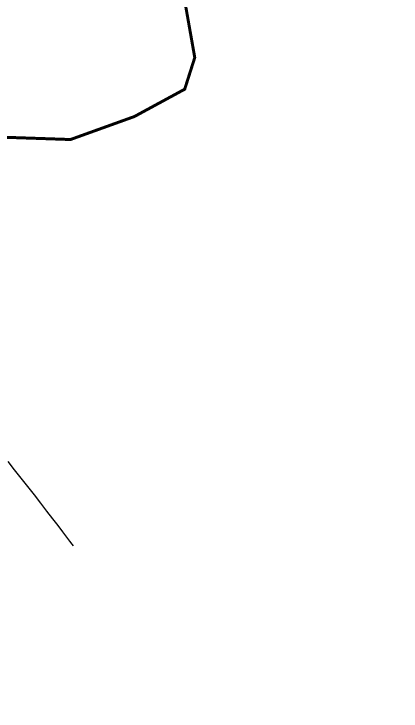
# Model space of a CAD drawing. Header units: metres. Extents: x 708868 to 711043, y 5411316 to 5413138.
# Drawn here: x 710529.5 to 710659.4, y 5412401.1 to 5412634.7 of the extents above; entities that cross this region are included whole.
import ezdxf

# ---------------------------------------------------------------- set-up
doc = ezdxf.new("R2010")
doc.units = ezdxf.units.M
doc.linetypes.add('DASHED', pattern=[0.75, 0.5, -0.25])
for name, color, linetype in [('C-ANNO-TABL', 1, 'Continuous'), ('Rionegro 2010_Contours', 7, 'Continuous'), ('Rionegro 2014_Contours', 7, 'Continuous'), ('Rionegro 2018_Contours', 7, 'Continuous')]:
    doc.layers.add(name, color=color, linetype=linetype)

msp = doc.modelspace()

# ---------------------------------------------------------------- linework, layer by layer
at = {"layer": 'C-ANNO-TABL', "color": 4, "linetype": 'DASHED', "true_color": 0x3dffff, "const_width": 1, "flags": 128}
msp.add_lwpolyline([(711042.54, 5413065.08), (710960.96, 5413110.4), (710928.51, 5413129.62), (710904.96, 5413136.48), (710878.34, 5413137.92), (710860.98, 5413136.79), (710843.25, 5413130), (710825.89, 5413114.54), (710808.92, 5413089.66), (710785.53, 5413050.07), (710767.48, 5413018.5), (710750.58, 5412962.4), (710732.95, 5412902.16), (710722.63, 5412876.69), (710711.1, 5412854.24), (710709.27, 5412838.47), (710712.25, 5412799.16), (710711.4, 5412767.16), (710706.84, 5412750.08), (710696.97, 5412735.65), (710677.97, 5412728.44), (710654.04, 5412726.54), (710627.07, 5412724.64), (710606.56, 5412720.47), (710589.8, 5412712.38), (710580.58, 5412698.73), (710577.45, 5412692.07), (710576.62, 5412681.45), (710581.7, 5412658.89), (710586.52, 5412640.58), (710590.14, 5412620.11), (710586.76, 5412609.51), (710569.89, 5412600.36), (710548.45, 5412592.65), (710519.16, 5412593.65), (710507.9, 5412592.67), (710498.04, 5412592.91), (710476.65, 5412590.53), (710453.44, 5412584.65), (710430.06, 5412578.87), (710407.17, 5412571.65), (710393.36, 5412565.35), (710390.57, 5412558.78), (710388.56, 5412550.53), (710383.7, 5412533.01), (710380.56, 5412521.69), (710371.65, 5412514.46), (710365.86, 5412509.89), (710362.01, 5412504.59), (710331.38, 5412455.85), (710322.46, 5412437.3), (710314.75, 5412419.96), (710310.91, 5412404.45), (710310.19, 5412389.52), (710312.36, 5412375.55), (710316.7, 5412365.43), (710327.06, 5412353.87), (710331.95, 5412345.85), (710336.14, 5412343.08), (710341.7, 5412343.55), (710347.66, 5412345.73), (710357.76, 5412346.03), (710373.48, 5412344.55), (710380.94, 5412341.93), (710387.56, 5412337.03), (710390.34, 5412331.13), (710393.23, 5412321.91), (710394.37, 5412314.08), (710391.95, 5412287.73), (710391.95, 5412242), (710398.77, 5412181.36), (710397.17, 5412154.92), (710391.09, 5412141.08), (710382.35, 5412135.26), (710365.93, 5412125.12), (710349.52, 5412122.86), (710314.94, 5412100.53), (710310.16, 5412097.45), (710304.08, 5412096.97), (710288.95, 5412103.64), (710260.4, 5412118.75), (710227.16, 5412131.8), (710192.2, 5412139.84), (710067.13, 5412167.23), (710056.51, 5412173.82), (710010.25, 5412214.54), (709997.9, 5412231.7), (709990.99, 5412235.84), (709981.95, 5412236.81), (709941.87, 5412226.35), (709906.21, 5412219.68), (709872.55, 5412206.97), (709858.98, 5412200.97), (709841.48, 5412178.77), (709831.7, 5412162.57), (709826.82, 5412138.12), (709826.1, 5412113.87), (709847.99, 5412057.97), (709847.99, 5412027.52), (709841.15, 5411995.84), (709821.68, 5411967.67), (709785.13, 5411896), (709764.5, 5411870.43), (709729.92, 5411841.63), (709687.88, 5411828.1), (709653.61, 5411828.39), (709636.8, 5411836.29), (709611.99, 5411871.53), (709572.15, 5411935.23), (709533.47, 5411953.88), (709461.2, 5411963.08), (709400.58, 5411961.74), (709328.3, 5411946.17), (709283.9, 5411933.17), (709246.82, 5411886.15), (709230.21, 5411871.99), (709186.77, 5411865.79), (709143.57, 5411868.97), (709131.37, 5411871.68), (709115.44, 5411870.35), (709084.2, 5411857.65), (709062.64, 5411854.33), (708913.41, 5411851.54)], dxfattribs=at)
at = {"layer": 'Rionegro 2010_Contours'}
msp.add_polyline3d([(710527.41, 5412484.71, 249), (710529.56, 5412482.01, 249), (710531.77, 5412479.21, 249), (710534.01, 5412476.37, 249), (710536.22, 5412473.54, 249), (710538.38, 5412470.76, 249), (710540.45, 5412468.08, 249), (710542.39, 5412465.56, 249), (710544.17, 5412463.25, 249), (710545.75, 5412461.19, 249), (710547.09, 5412459.44, 249), (710548.15, 5412458.05, 249), (710548.91, 5412457.06, 249), (710549.32, 5412456.54, 249)], dxfattribs=at)
at = {"layer": 'Rionegro 2014_Contours'}
msp.add_polyline3d([(710540.23, 5412468.36, 249), (710540.45, 5412468.08, 249), (710542.39, 5412465.56, 249), (710544.17, 5412463.25, 249), (710545.75, 5412461.19, 249), (710547.09, 5412459.44, 249), (710548.15, 5412458.05, 249), (710548.91, 5412457.06, 249), (710549.32, 5412456.54, 249)], dxfattribs=at)
at = {"layer": 'Rionegro 2018_Contours'}
msp.add_polyline3d([(710540.23, 5412468.36, 249), (710540.45, 5412468.08, 249), (710542.39, 5412465.56, 249), (710544.17, 5412463.25, 249), (710545.75, 5412461.19, 249), (710547.09, 5412459.44, 249), (710548.15, 5412458.05, 249), (710548.91, 5412457.06, 249), (710549.32, 5412456.54, 249)], dxfattribs=at)

doc.saveas('drawing.dxf')
